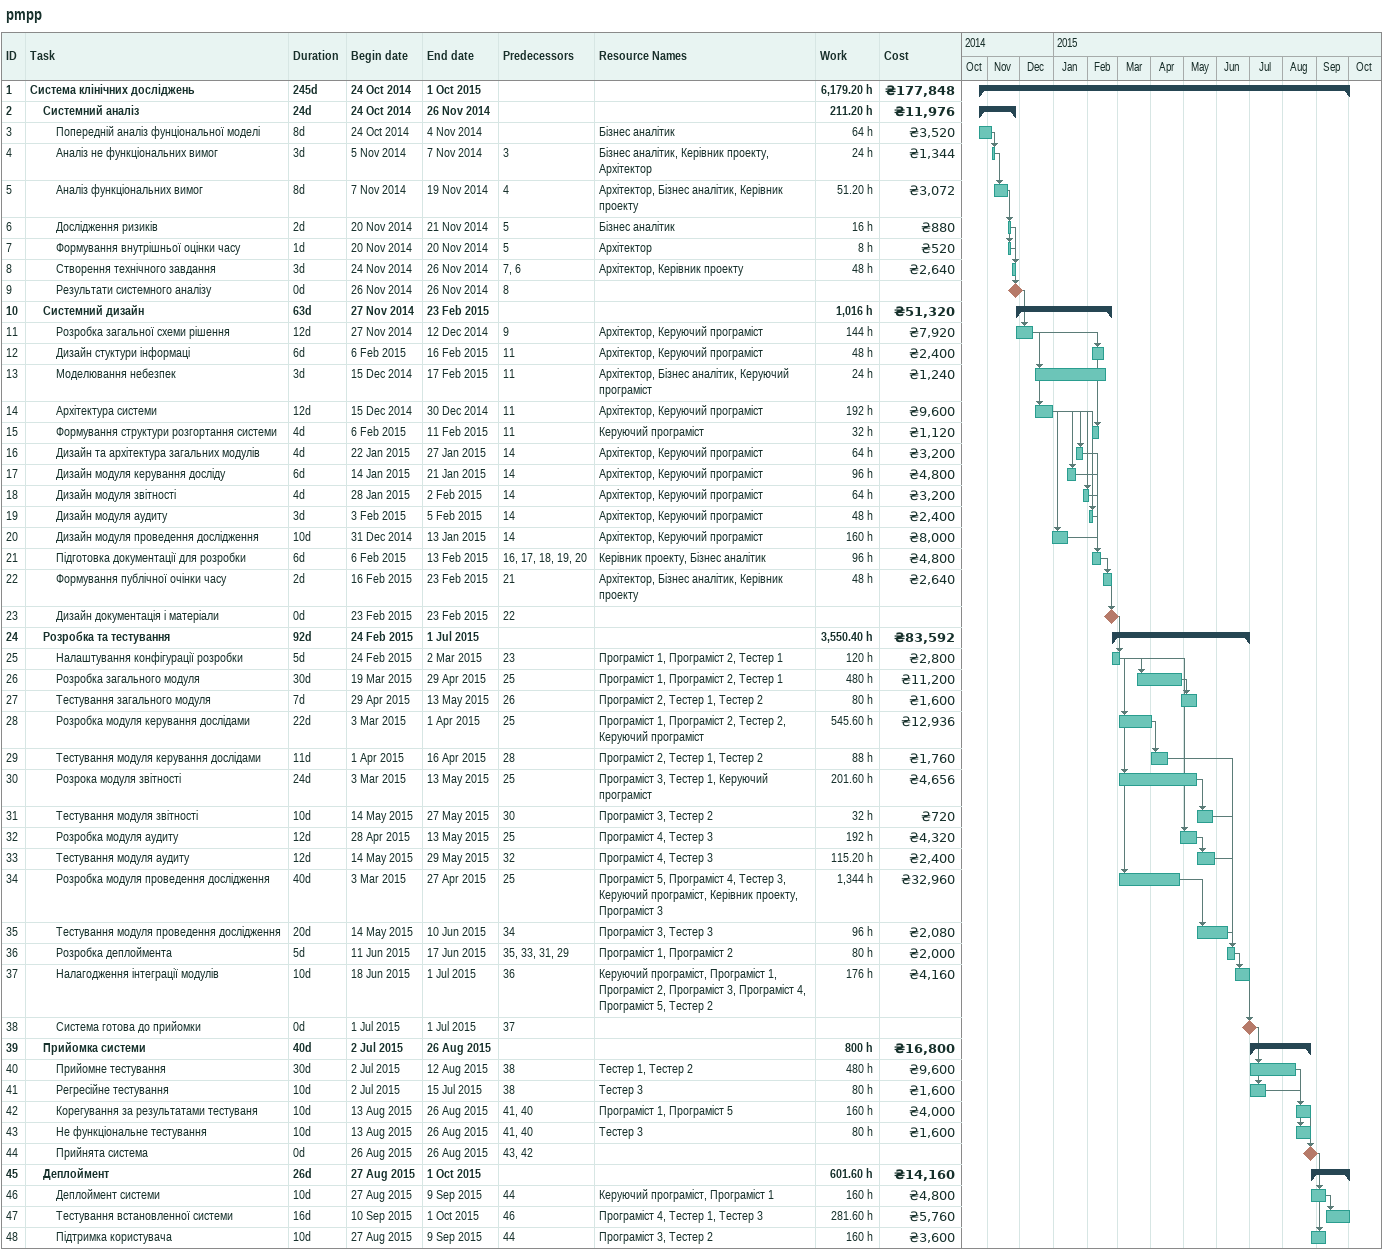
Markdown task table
pmpp

| ID | Level | Task | Duration | Start | Finish | Predecessors | Resources | Work (h) | Cost (₴) |
|---|---|---|---|---|---|---|---|---|---|
| 1 | 1 | **Система клінічних досліджень** | 245d | 2014-10-24 | 2015-10-01 |  |  | 6179.20 | 177848 |
| 2 | 2 | **Системний аналіз** | 24d | 2014-10-24 | 2014-11-26 |  |  | 211.20 | 11976 |
| 3 | 3 | Попередній аналіз фунціональної моделі | 8d | 2014-10-24 | 2014-11-04 |  | Бізнес аналітик | 64 | 3520 |
| 4 | 3 | Аналіз не функціональних вимог | 3d | 2014-11-05 | 2014-11-07 | 3 | Бізнес аналітик, Керівник проекту, Архітектор | 24 | 1344 |
| 5 | 3 | Аналіз функціональних вимог | 8d | 2014-11-07 | 2014-11-19 | 4 | Архітектор, Бізнес аналітик, Керівник проекту | 51.20 | 3072 |
| 6 | 3 | Дослідження ризиків | 2d | 2014-11-20 | 2014-11-21 | 5 | Бізнес аналітик | 16 | 880 |
| 7 | 3 | Формування внутрішньої оцінки часу | 1d | 2014-11-20 | 2014-11-20 | 5 | Архітектор | 8 | 520 |
| 8 | 3 | Створення технічного завдання | 3d | 2014-11-24 | 2014-11-26 | 7, 6 | Архітектор, Керівник проекту | 48 | 2640 |
| 9 | 3 | Результати системного аналізу | 0d | 2014-11-26 | 2014-11-26 | 8 |  |  |  |
| 10 | 2 | **Системний дизайн** | 63d | 2014-11-27 | 2015-02-23 |  |  | 1016 | 51320 |
| 11 | 3 | Розробка загальної схеми рішення | 12d | 2014-11-27 | 2014-12-12 | 9 | Архітектор, Керуючий програміст | 144 | 7920 |
| 12 | 3 | Дизайн стуктури інформаці | 6d | 2015-02-06 | 2015-02-16 | 11 | Архітектор, Керуючий програміст | 48 | 2400 |
| 13 | 3 | Моделювання небезпек | 3d | 2014-12-15 | 2015-02-17 | 11 | Архітектор, Бізнес аналітик, Керуючий програміст | 24 | 1240 |
| 14 | 3 | Архітектура системи | 12d | 2014-12-15 | 2014-12-30 | 11 | Архітектор, Керуючий програміст | 192 | 9600 |
| 15 | 3 | Формування структури розгортання системи | 4d | 2015-02-06 | 2015-02-11 | 11 | Керуючий програміст | 32 | 1120 |
| 16 | 3 | Дизайн та архітектура загальних модулів | 4d | 2015-01-22 | 2015-01-27 | 14 | Архітектор, Керуючий програміст | 64 | 3200 |
| 17 | 3 | Дизайн модуля керування досліду | 6d | 2015-01-14 | 2015-01-21 | 14 | Архітектор, Керуючий програміст | 96 | 4800 |
| 18 | 3 | Дизайн модуля звітності | 4d | 2015-01-28 | 2015-02-02 | 14 | Архітектор, Керуючий програміст | 64 | 3200 |
| 19 | 3 | Дизайн модуля аудиту | 3d | 2015-02-03 | 2015-02-05 | 14 | Архітектор, Керуючий програміст | 48 | 2400 |
| 20 | 3 | Дизайн модуля проведення дослідження | 10d | 2014-12-31 | 2015-01-13 | 14 | Архітектор, Керуючий програміст | 160 | 8000 |
| 21 | 3 | Підготовка документації для розробки | 6d | 2015-02-06 | 2015-02-13 | 16, 17, 18, 19, 20 | Керівник проекту, Бізнес аналітик | 96 | 4800 |
| 22 | 3 | Формування публічної очінки часу | 2d | 2015-02-16 | 2015-02-23 | 21 | Архітектор, Бізнес аналітик, Керівник проекту | 48 | 2640 |
| 23 | 3 | Дизайн документація і матеріали | 0d | 2015-02-23 | 2015-02-23 | 22 |  |  |  |
| 24 | 2 | **Розробка та тестування** | 92d | 2015-02-24 | 2015-07-01 |  |  | 3550.40 | 83592 |
| 25 | 3 | Налаштування конфігурації розробки | 5d | 2015-02-24 | 2015-03-02 | 23 | Програміст 1, Програміст 2, Тестер 1 | 120 | 2800 |
| 26 | 3 | Розробка загального модуля | 30d | 2015-03-19 | 2015-04-29 | 25 | Програміст 1, Програміст 2, Тестер 1 | 480 | 11200 |
| 27 | 3 | Тестування загального модуля | 7d | 2015-04-29 | 2015-05-13 | 26 | Програміст 2, Тестер 1, Тестер 2 | 80 | 1600 |
| 28 | 3 | Розробка модуля керування дослідами | 22d | 2015-03-03 | 2015-04-01 | 25 | Програміст 1, Програміст 2, Тестер 2, Керуючий програміст | 545.60 | 12936 |
| 29 | 3 | Тестування модуля керування дослідами | 11d | 2015-04-01 | 2015-04-16 | 28 | Програміст 2, Тестер 1, Тестер 2 | 88 | 1760 |
| 30 | 3 | Розрока модуля звітності | 24d | 2015-03-03 | 2015-05-13 | 25 | Програміст 3, Тестер 1, Керуючий програміст | 201.60 | 4656 |
| 31 | 3 | Тестування модуля звітності | 10d | 2015-05-14 | 2015-05-27 | 30 | Програміст 3, Тестер 2 | 32 | 720 |
| 32 | 3 | Розробка модуля аудиту | 12d | 2015-04-28 | 2015-05-13 | 25 | Програміст 4, Тестер 3 | 192 | 4320 |
| 33 | 3 | Тестування модуля аудиту | 12d | 2015-05-14 | 2015-05-29 | 32 | Програміст 4, Тестер 3 | 115.20 | 2400 |
| 34 | 3 | Розробка модуля проведення дослідження | 40d | 2015-03-03 | 2015-04-27 | 25 | Програміст 5, Програміст 4, Тестер 3, Керуючий програміст, Керівник проекту, Програміст 3 | 1344 | 32960 |
| 35 | 3 | Тестування модуля проведення дослідження | 20d | 2015-05-14 | 2015-06-10 | 34 | Програміст 3, Тестер 3 | 96 | 2080 |
| 36 | 3 | Розробка деплоймента | 5d | 2015-06-11 | 2015-06-17 | 35, 33, 31, 29 | Програміст 1, Програміст 2 | 80 | 2000 |
| 37 | 3 | Налагодження інтеграції модулів | 10d | 2015-06-18 | 2015-07-01 | 36 | Керуючий програміст, Програміст 1, Програміст 2, Програміст 3, Програміст 4, Програміст 5, Тестер 2 | 176 | 4160 |
| 38 | 3 | Система готова до прийомки | 0d | 2015-07-01 | 2015-07-01 | 37 |  |  |  |
| 39 | 2 | **Прийомка системи** | 40d | 2015-07-02 | 2015-08-26 |  |  | 800 | 16800 |
| 40 | 3 | Прийомне тестування | 30d | 2015-07-02 | 2015-08-12 | 38 | Тестер 1, Тестер 2 | 480 | 9600 |
| 41 | 3 | Регресійне тестування | 10d | 2015-07-02 | 2015-07-15 | 38 | Тестер 3 | 80 | 1600 |
| 42 | 3 | Корегування за результатами тестуваня | 10d | 2015-08-13 | 2015-08-26 | 41, 40 | Програміст 1, Програміст 5 | 160 | 4000 |
| 43 | 3 | Не функціональне тестування | 10d | 2015-08-13 | 2015-08-26 | 41, 40 | Тестер 3 | 80 | 1600 |
| 44 | 3 | Прийнята система | 0d | 2015-08-26 | 2015-08-26 | 43, 42 |  |  |  |
| 45 | 2 | **Деплоймент** | 26d | 2015-08-27 | 2015-10-01 |  |  | 601.60 | 14160 |
| 46 | 3 | Деплоймент системи | 10d | 2015-08-27 | 2015-09-09 | 44 | Керуючий програміст, Програміст 1 | 160 | 4800 |
| 47 | 3 | Тестування встановленної системи | 16d | 2015-09-10 | 2015-10-01 | 46 | Програміст 4, Тестер 1, Тестер 3 | 281.60 | 5760 |
| 48 | 3 | Підтримка користувача | 10d | 2015-08-27 | 2015-09-09 | 44 | Програміст 3, Тестер 2 | 160 | 3600 |
